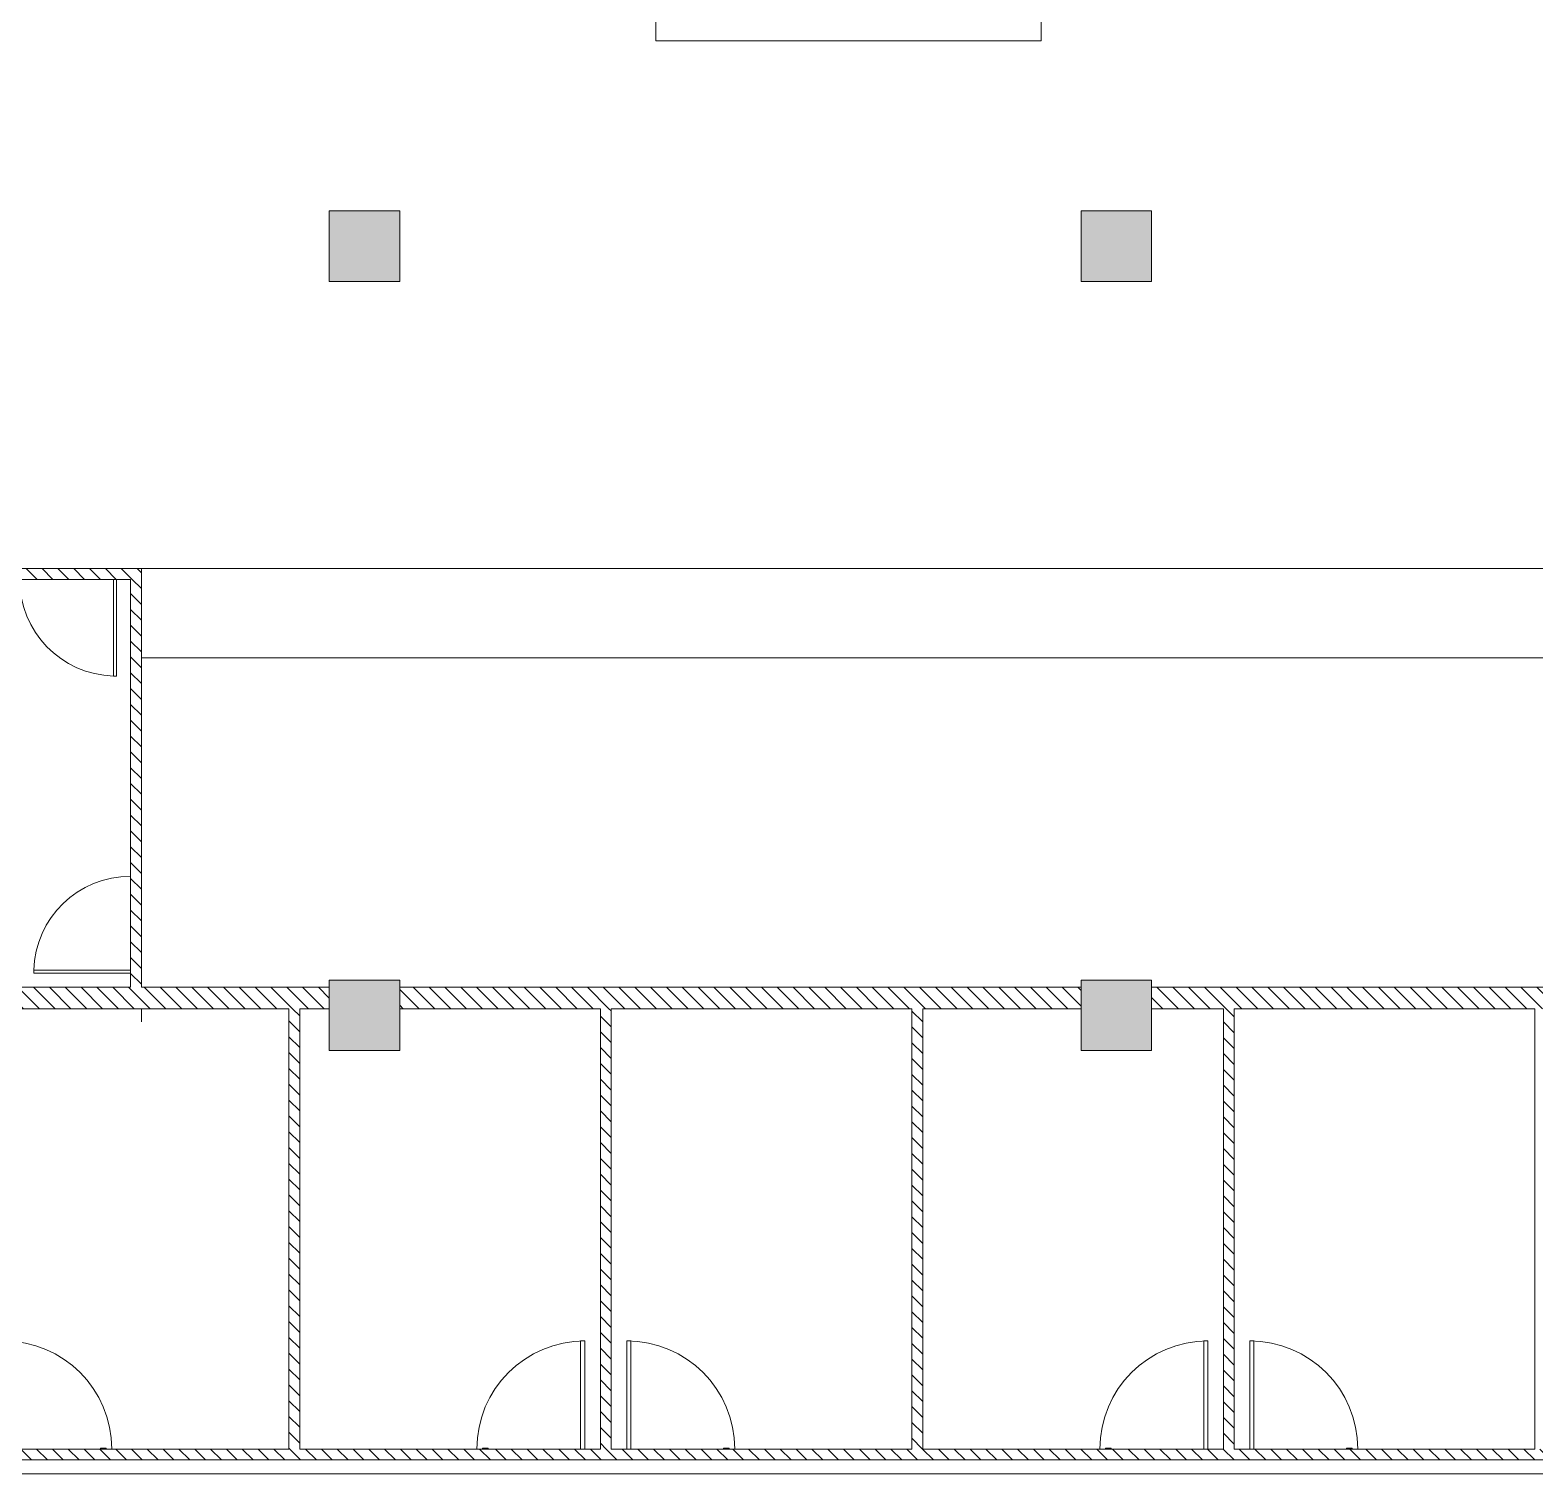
# Model space of a CAD drawing. Header units: millimetres. Extents: x -106145 to 154907, y -84585 to 152038.
# Drawn here: x 37830 to 53844, y 12855 to 28220 of the extents above; entities that cross this region are included whole.
import ezdxf

# ---------------------------------------------------------------- set-up
doc = ezdxf.new("R2010")
doc.units = ezdxf.units.MM
for name, color, linetype, lineweight in [('A-AREA', 7, 'Continuous', 5), ('A-DOOR', 7, 'Continuous', 5), ('A-FLOR', 7, 'Continuous', 5), ('A-WALL', 7, 'Continuous', 5), ('A-WALL-PATT', 7, 'Continuous', 5), ('S-COLS', 7, 'Continuous', 5)]:
    doc.layers.add(name, color=color, linetype=linetype, lineweight=lineweight)
pattern_1 = [(315, (0, 0), (84.18955, 84.18955), [])]

# ---------------------------------------------------------------- blocks, each defined once
blk = doc.blocks.new('M_Concrete-Rectangular-Column - 750 x 750-3585654-Site Plan -MAIN')
at = {"layer": 'S-COLS', "true_color": 0xeaeaea}
blk.add_hatch(color=254, dxfattribs=at).paths.add_polyline_path([(-375, 375), (-375, -375), (375, -375), (375, 375), (-130, 375)], flags=0)
at = {"layer": 'S-COLS', "color": 254, "true_color": 0xdddddd}
for p, q in [((375, 375), (-375, 375)), ((-375, 375), (-375, -375)), ((375, -375), (375, 375)), ((-375, -375), (375, -375))]:
    blk.add_line(p, q, dxfattribs=at)
blk = doc.blocks.new('M_Door-Passage-Small Slit Vision Panel_Type B - 1_25_Type B-13938696-Site Plan -MAIN')
at = {"layer": 'A-DOOR', "color": 254, "true_color": 0xdddddd}
for p, q in [((-514.125, -63.85), (-514.125, -71.85)), ((-454.125, -71.85), (-514.125, -71.85)), ((-454.125, -71.85), (-454.125, -63.85))]:
    blk.add_line(p, q, dxfattribs=at)
at = {"layer": 'A-DOOR', "color": 254, "lineweight": 9, "true_color": 0xdddddd}
for p, q in [((530, -1213.85), (530, -63.85)), ((575, -63.85), (575, -1213.85)), ((575, -1213.85), (530, -1213.85))]:
    blk.add_line(p, q, dxfattribs=at)
at = {"layer": 'A-DOOR', "color": 254, "true_color": 0xdddddd}
blk.add_arc((575, -63.85), 1150, 180, 270, dxfattribs=at)
blk = doc.blocks.new('M_Door-Passage-Small Slit Vision Panel_Type B - 1_25_Type B-13938695-Site Plan -MAIN')
at = {"layer": 'A-DOOR', "color": 254, "lineweight": 9, "true_color": 0xdddddd}
for p, q in [((575, 1213.85), (530, 1213.85)), ((530, 1213.85), (530, 63.85)), ((575, 63.85), (575, 1213.85))]:
    blk.add_line(p, q, dxfattribs=at)
at = {"layer": 'A-DOOR', "color": 254, "true_color": 0xdddddd}
for p, q in [((-514.125, 71.85), (-514.125, 63.85)), ((-514.125, 71.85), (-454.125, 71.85)), ((-454.125, 63.85), (-454.125, 71.85))]:
    blk.add_line(p, q, dxfattribs=at)
blk.add_arc((575, 63.85), 1150, 90, 180, dxfattribs=at)
blk = doc.blocks.new('DC_SglFl-W-Int - D 1_1-5266819-Site Plan -MAIN')
at = {"layer": 'A-DOOR', "color": 254, "lineweight": 9, "true_color": 0xdddddd}
for p, q in [((485, -57.5), (485, -1087.5)), ((515, -1087.5), (515, -57.5)), ((485, -1087.5), (515, -1087.5))]:
    blk.add_line(p, q, dxfattribs=at)
at = {"layer": 'A-DOOR', "color": 254, "true_color": 0xdddddd}
blk.add_arc((515, -57.5), 1030.4, 180.00906, 268.33166, dxfattribs=at)
blk = doc.blocks.new('2022_11_09_AB BLOCKFACADE WITH CONTINOUS WINDOW_rvt-1-Site Plan -MAIN')
at = {"layer": 'A-WALL-PATT', "true_color": 0xeaeaea}
h = blk.add_hatch(dxfattribs=at)
h.set_pattern_fill('FP_19', color=254, style=0, pattern_type=2)
h.set_pattern_definition(pattern_1)
h.paths.add_polyline_path([(39014, 22375), (39014, 22490), (30746, 22490), (30746, 22375), (38899, 22375)], flags=0)
h = blk.add_hatch(dxfattribs=at)
h.set_pattern_fill('FP_19', color=254, style=0, pattern_type=2)
h.set_pattern_definition(pattern_1)
h.paths.add_polyline_path([(38899, 18035), (39014, 18035), (39014, 22375), (38899, 22375), (38899, 19276)], flags=0)
h = blk.add_hatch(dxfattribs=at)
h.set_pattern_fill('FP_19', color=254, style=0, pattern_type=2)
h.set_pattern_definition(pattern_1)
h.paths.add_polyline_path([(30749, 17805), (33249, 17805), (33249, 18035), (30749, 18035)], flags=0)
h.paths.add_polyline_path([(33849, 17805), (41014, 17805), (41014, 18035), (33849, 18035), (33849, 17813)], flags=0)
h.paths.add_polyline_path([(41764, 17805), (49014, 17805), (49014, 18035), (41764, 18035)], flags=0)
h.paths.add_polyline_path([(49764, 17805), (56789, 17805), (56789, 18035), (49764, 18035)], flags=0)
h = blk.add_hatch(dxfattribs=at)
h.set_pattern_fill('FP_19', color=254, style=0, pattern_type=2)
h.set_pattern_definition(pattern_1)
h.paths.add_polyline_path([(40699, 13120), (40699, 17805), (40584, 17805), (40584, 13120)], flags=0)
h = blk.add_hatch(dxfattribs=at)
h.set_pattern_fill('FP_19', color=254, style=0, pattern_type=2)
h.set_pattern_definition(pattern_1)
h.paths.add_polyline_path([(43899, 13120), (44014, 13120), (44014, 17805), (43899, 17805), (43899, 14411)], flags=0)
h = blk.add_hatch(dxfattribs=at)
h.set_pattern_fill('FP_19', color=254, style=0, pattern_type=2)
h.set_pattern_definition(pattern_1)
h.paths.add_polyline_path([(47329, 13120), (47329, 17805), (47214, 17805), (47214, 13120)], flags=0)
h = blk.add_hatch(dxfattribs=at)
h.set_pattern_fill('FP_19', color=254, style=0, pattern_type=2)
h.set_pattern_definition(pattern_1)
h.paths.add_polyline_path([(50644, 13120), (50644, 17805), (50529, 17805), (50529, 13120)], flags=0)
h = blk.add_hatch(dxfattribs=at)
h.set_pattern_fill('FP_19', color=254, style=0, pattern_type=2)
h.set_pattern_definition(pattern_1)
h.paths.add_polyline_path([(56789, 13005), (56789, 13120), (30749, 13120), (30749, 13005), (56518, 13005)], flags=0)
at = {"layer": 'A-AREA', "color": 254, "true_color": 0xdddddd}
for p, q in [((39014, 22490), (57159, 22490)), ((39014, 21540), (57159, 21540)), ((39014, 17665), (39014, 17805))]:
    blk.add_line(p, q, dxfattribs=at)
at = {"layer": 'A-FLOR', "color": 254, "true_color": 0xdddddd}
for p, q in [((44489, 28105), (44489, 29855)), ((48589, 29855), (48589, 28105)), ((48589, 28105), (44489, 28105)), ((57159, 12855), (26784, 12855)), ((26784, 12855), (57159, 12855))]:
    blk.add_line(p, q, dxfattribs=at)
at = {"layer": 'A-WALL', "color": 254, "lineweight": 18, "true_color": 0xdddddd}
for p, q in [((39014, 22490), (30746, 22490)), ((39014, 22375), (39014, 22490)), ((30746, 22375), (38899, 22375)), ((38899, 22375), (38899, 18035)), ((39014, 18035), (39014, 22375)), ((38899, 18035), (33849, 18035)), ((41014, 18035), (39014, 18035)), ((49014, 18035), (41764, 18035)), ((56789, 18035), (49764, 18035)), ((37384, 17805), (40584, 17805)), ((40584, 17805), (40584, 13120)), ((40699, 17805), (41014, 17805)), ((40699, 13120), (40699, 17805)), ((41764, 17805), (43899, 17805)), ((43899, 17805), (43899, 13120)), ((44014, 17805), (47214, 17805)), ((44014, 13120), (44014, 17805)), ((47214, 17805), (47214, 13120)), ((47329, 17805), (49014, 17805)), ((47329, 13120), (47329, 17805)), ((49764, 17805), (50529, 17805)), ((50529, 17805), (50529, 13120)), ((50644, 17805), (53844, 17805)), ((50644, 13120), (50644, 17805)), ((53844, 17805), (53844, 13120)), ((30749, 13005), (56789, 13005)), ((40584, 13120), (37384, 13120)), ((43899, 13120), (40699, 13120)), ((47214, 13120), (44014, 13120)), ((50529, 13120), (47329, 13120)), ((53844, 13120), (50644, 13120))]:
    blk.add_line(p, q, dxfattribs=at)
at = {"color": 253, "lineweight": 5, "true_color": 0xaaaaaa}
for name, p, rotation in [('M_Concrete-Rectangular-Column - 750 x 750-3585654-Site Plan -MAIN', (41389, 25920), 89.99999999999866), ('M_Concrete-Rectangular-Column - 750 x 750-3585654-Site Plan -MAIN', (49389, 25920), 89.99999999999977), ('DC_SglFl-W-Int - D 1_1-5266819-Site Plan -MAIN', (38956, 18700), 269.9999999999995), ('M_Concrete-Rectangular-Column - 750 x 750-3585654-Site Plan -MAIN', (41389, 17735), 90.00000482565858), ('M_Concrete-Rectangular-Column - 750 x 750-3585654-Site Plan -MAIN', (49389, 17735), 90.00000482565858), ('M_Door-Passage-Small Slit Vision Panel_Type B - 1_25_Type B-13938696-Site Plan -MAIN', (38124, 13056), 180), ('M_Door-Passage-Small Slit Vision Panel_Type B - 1_25_Type B-13938696-Site Plan -MAIN', (44754, 13056), 180), ('M_Door-Passage-Small Slit Vision Panel_Type B - 1_25_Type B-13938696-Site Plan -MAIN', (51384, 13056), 180)]:
    blk.add_blockref(name, p, dxfattribs=dict(at, rotation=rotation))
for name, p in [('DC_SglFl-W-Int - D 1_1-5266819-Site Plan -MAIN', (38234, 22433)), ('M_Door-Passage-Small Slit Vision Panel_Type B - 1_25_Type B-13938695-Site Plan -MAIN', (43159, 13056)), ('M_Door-Passage-Small Slit Vision Panel_Type B - 1_25_Type B-13938695-Site Plan -MAIN', (49789, 13056))]:
    blk.add_blockref(name, p, dxfattribs=at)

msp = doc.modelspace()

# ---------------------------------------------------------------- block references
at = {"lineweight": 5}
msp.add_blockref('2022_11_09_AB BLOCKFACADE WITH CONTINOUS WINDOW_rvt-1-Site Plan -MAIN', (0, 0), dxfattribs=at)

doc.saveas('drawing.dxf')
